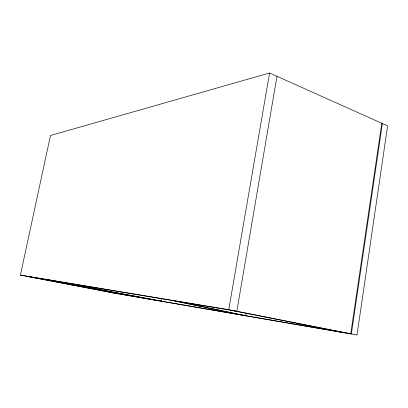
<?xml version="1.0" encoding="UTF-8"?>
<svg xmlns="http://www.w3.org/2000/svg" width="408" height="408" viewBox="0 0 408 408"><rect width="100%" height="100%" fill="white"/><g stroke="black" fill="none" stroke-linecap="round" stroke-linejoin="round"><path stroke-width="0.61" d="M382.388 123.532L351.37 333.892L110.466 292.393M357.005 335.009L387.6 125.868L269.576 72.991L50.48 135.507L20.4 275.089L115.352 293.332L357.005 335.009L228.735 309.677L20.4 275.089M350.732 333.77L381.796 123.267M246.213 313.186L245.789 315.695L177.847 301.451M276.976 76.306L236.829 311.273L26.092 276.18M228.735 309.677L269.576 72.991M161.624 298.615L161.16 301.124L49.404 280.061M46.869 279.638L157.524 300.497M28.31 276.553L113.613 292.944M230.469 310.213L344.444 332.704M172.875 300.625L240.791 314.838"/></g></svg>
